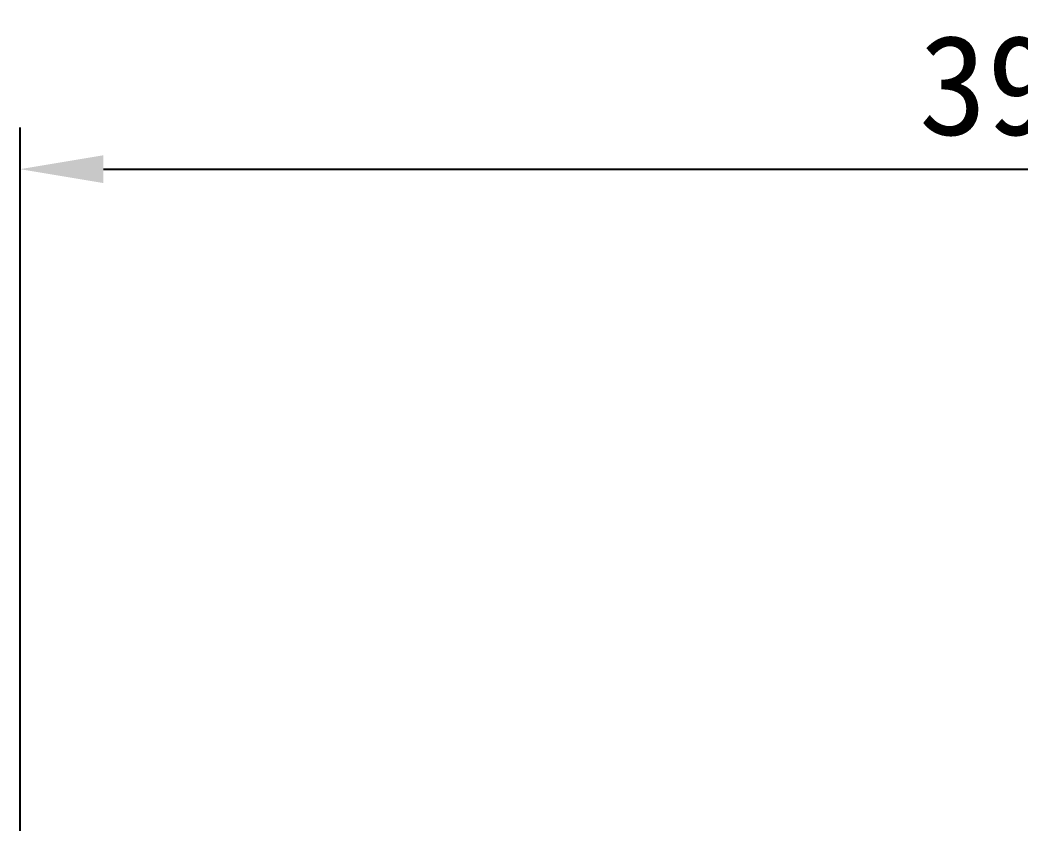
# Model space of a CAD drawing. Header units: millimetres. Extents: x 5 to 3846, y 5 to 2747.
# Drawn here: x 2400.6 to 2595.6, y 1291.8 to 1448.4 of the extents above; entities that cross this region are included whole.
import ezdxf

# ---------------------------------------------------------------- set-up
doc = ezdxf.new("R2010")
doc.units = ezdxf.units.MM
doc.layers.get('0').update_dxf_attribs({"color": 255})
doc.dimstyles.new('ISO-25', dxfattribs={"dimtxt": 2.5, "dimasz": 2.5, "dimexe": 1.25, "dimexo": 0.625, "dimtad": 1, "dimdsep": 46, "dimtxsty": 'Standard', "dimcen": 2.5, "dimadec": 0, "dimazin": 0, "dimtfac": 1, "dimtmove": 0, "dimatfit": 3, "dimfxl": 1, "dimarcsym": 0})

# ---------------------------------------------------------------- blocks, each defined once
blk = doc.blocks.new('*D193')
at = {"color": 3, "lineweight": -2, "transparency": 16777216}
for p, q in [((2400.59, 1193.28), (2400.59, 1427.47)), ((2790.62, 1193.27), (2790.62, 1427.47)), ((2416.84, 1419.35), (2774.37, 1419.35))]:
    blk.add_line(p, q, dxfattribs=at)
at = {"color": 3, "transparency": 16777216}
for points in [[(2416.84, 1422.05), (2416.84, 1416.64), (2400.59, 1419.35)], [(2774.37, 1422.05), (2774.37, 1416.64), (2790.62, 1419.35)]]:
    blk.add_solid(points, dxfattribs=at)
at = {"layer": 'DEFPOINTS', "color": 0, "transparency": 16777216}
for p in [(2790.62, 1419.35), (2400.59, 1189.21), (2790.62, 1189.21)]:
    blk.add_point(p, dxfattribs=at)
at = {"color": 3, "transparency": 16777216, "insert": (2595.61, 1435.6), "char_height": 19.5, "attachment_point": 5}
blk.add_mtext('390', dxfattribs=at)

msp = doc.modelspace()

# ---------------------------------------------------------------- dimensions: what is measured, and where the dimension line sits
dim = msp.add_linear_dim(base=(2790.62, 1419.35), p1=(2400.59, 1189.21), p2=(2790.62, 1189.21), dimstyle='ISO-25', override={"dimscale": 6.5, "dimtxt": 3, "dimgap": 1, "dimdec": 0, "dimclrd": 3, "dimclre": 3, "dimclrt": 3, "dimtdec": 0})
dim.commit()
dim.dimension.update_dxf_attribs({"geometry": '*D193', "text_midpoint": (2595.61, 1435.6)})

doc.saveas('drawing.dxf')
